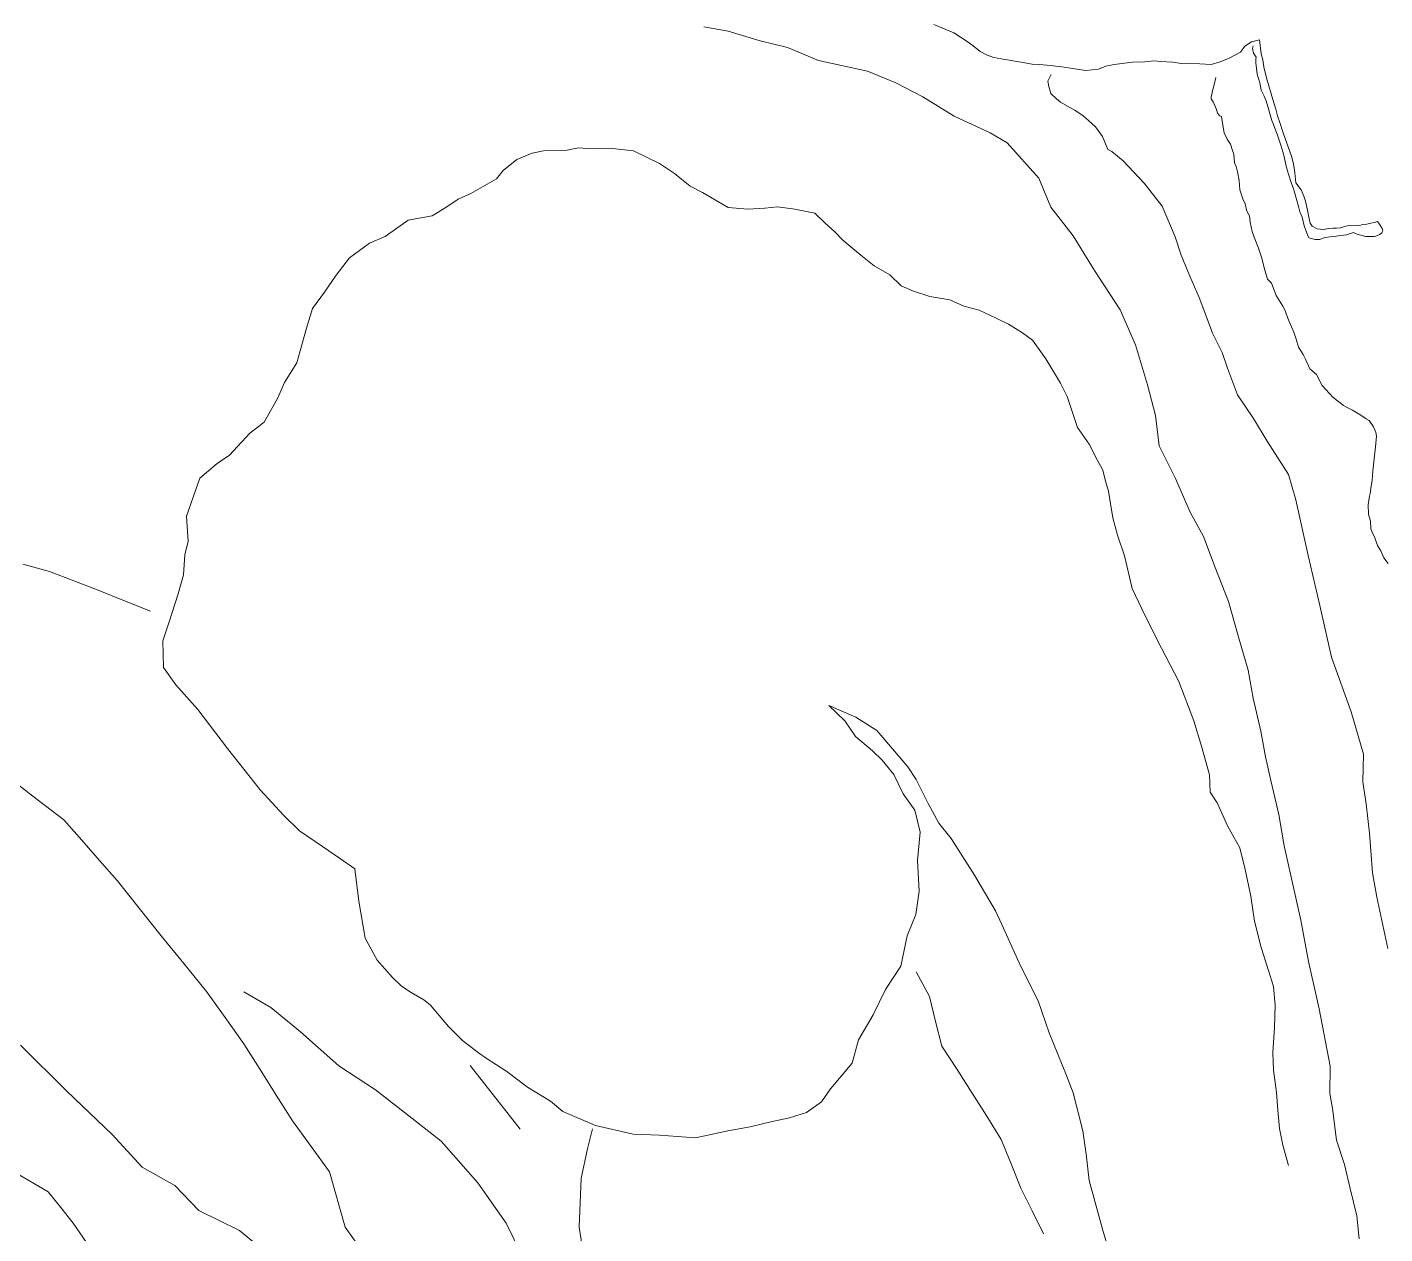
# Model space of a CAD drawing. Extents: x 683321 to 688873, y 7661944 to 7668387.
# Drawn here: x 687437.2 to 687640.3, y 7666975.7 to 7667156.3 of the extents above; entities that cross this region are included whole.
import ezdxf

# ---------------------------------------------------------------- set-up
doc = ezdxf.new("R2010")
doc.units = 0
doc.header["$MEASUREMENT"] = 0
doc.layers.add('01 CRESTA_Line', color=3, linetype='Continuous', lineweight=20)

msp = doc.modelspace()

# ---------------------------------------------------------------- linework, layer by layer
at = {"layer": '01 CRESTA_Line'}
for points in [[(687538.45, 7667156.36, 4180.13), (687542.09, 7667155.67, 4180.19), (687546.88, 7667154.24, 4180.3), (687550.98, 7667153.23, 4180.35), (687555.58, 7667151.28, 4180.41), (687562.94, 7667149.71, 4180.44), (687567.19, 7667147.97, 4180.4), (687571.22, 7667145.88, 4180.44), (687575.89, 7667142.98, 4180.43), (687581.26, 7667140.46, 4180.45), (687583.83, 7667139, 4180.45), (687588.57, 7667133.69, 4180.52), (687590.35, 7667129.36, 4180.44), (687593.69, 7667125.08, 4180.3), (687596.91, 7667119.85, 4180.36), (687600.74, 7667114.01, 4180.32), (687603, 7667108.77, 4180.25), (687604.83, 7667102.76, 4180.2), (687606.03, 7667098.15, 4180.19), (687606.54, 7667093.61, 4180.21), (687609.02, 7667088.73, 4180.26), (687611.18, 7667083.73, 4180.27), (687613.18, 7667080.06, 4180.26), (687614.96, 7667075.44, 4180.23), (687616.94, 7667070.32, 4180.25), (687618.4, 7667065.2, 4180.29), (687619.86, 7667060.07, 4180.33), (687620.64, 7667055.85, 4180.11), (687621.75, 7667050.91, 4180.17), (687622.47, 7667047.11, 4180.17), (687623.25, 7667043.55, 4180.2), (687624.48, 7667038.45, 4180.31), (687625.28, 7667033.79, 4179.82), (687627.77, 7667022.65, 4180.44), (687628.92, 7667016.44, 4180.55), (687630.48, 7667009.37, 4180.76), (687632.17, 7667000.8, 4181.22), (687632.12, 7666996.71, 4180.61), (687632.5, 7666994.47, 4181.16), (687633.08, 7666989.74, 4180.91), (687634.3, 7666986.1, 4181.47), (687635.15, 7666982.49, 4181.29), (687636.14, 7666978.4, 4181.52), (687636.51, 7666974.97, 4181.46)], [(687572.86, 7667156.68, 4191.8), (687575.85, 7667155.44, 4192.39), (687577.86, 7667154.17, 4192.55), (687578.74, 7667153.51, 4192.59), (687579.8, 7667152.67, 4192.97), (687580.82, 7667152.12, 4193.31), (687581.81, 7667151.73, 4193.6), (687582.95, 7667151.54, 4193.84), (687586.19, 7667150.98, 4194.78), (687587.56, 7667150.75, 4195.03), (687588.67, 7667150.7, 4195.53), (687590.32, 7667150.57, 4195.92), (687592.36, 7667150.32, 4196.56), (687593.58, 7667150.11, 4196.87), (687595.57, 7667149.81, 4196.84), (687597.49, 7667150.03, 4197.62), (687598.56, 7667150.47, 4198.02), (687599.83, 7667150.7, 4198.38), (687602.59, 7667151.06, 4199.02), (687604.44, 7667151.09, 4199.32), (687605.79, 7667151.23, 4199.69), (687606.77, 7667151.17, 4200), (687608.6, 7667151.06, 4200.18), (687609.85, 7667150.87, 4200.39), (687611.1, 7667150.91, 4200.87), (687612.64, 7667150.81, 4201.15), (687614.36, 7667150.69, 4201.81), (687615.71, 7667151.09, 4202.29), (687617.02, 7667151.63, 4202.34), (687618.71, 7667152.55, 4201.9), (687619.36, 7667153.43, 4202.2), (687620.36, 7667154.1, 4202.54), (687621.58, 7667154.39, 4202.77), (687621.84, 7667152.32, 4202.63), (687622.08, 7667151.39, 4202.57), (687622.23, 7667150.35, 4202.56), (687622.55, 7667148.93, 4202.56), (687622.71, 7667148.37, 4202.52), (687623.58, 7667145.49, 4202.52), (687624, 7667144.03, 4202.45), (687624.29, 7667143.02, 4202.48), (687624.61, 7667142.02, 4202.51), (687625.07, 7667140.64, 4202.46), (687625.46, 7667139.47, 4202.39), (687626.36, 7667136.97, 4202.35), (687626.64, 7667135.84, 4202.42), (687626.84, 7667134.49, 4202.38), (687627.01, 7667132.99, 4202.38), (687627.82, 7667131.93, 4202.28), (687628.19, 7667130.98, 4202.12), (687628.47, 7667130.24, 4202.19), (687628.74, 7667128.92, 4202.25), (687628.97, 7667127.86, 4202.24), (687629.16, 7667126.97, 4202.09), (687629.44, 7667126.49, 4202.06), (687630.22, 7667126.12, 4202.25), (687631.1, 7667126.03, 4202.43), (687631.95, 7667126.15, 4202.38), (687632.56, 7667126.19, 4202.44), (687633.09, 7667126.19, 4202.52), (687633.69, 7667126.28, 4202.58), (687634.27, 7667126.44, 4202.57), (687634.69, 7667126.55, 4202.6), (687635.31, 7667126.6, 4202.67), (687636.03, 7667126.68, 4202.78), (687636.6, 7667126.63, 4202.84), (687636.84, 7667126.7, 4202.86), (687637.1, 7667126.75, 4202.86), (687637.62, 7667126.81, 4202.86), (687638.21, 7667126.97, 4202.87), (687638.8, 7667127.08, 4202.98), (687639.22, 7667127.19, 4203.04), (687639.51, 7667126.81, 4203.14), (687639.69, 7667126.56, 4203.04), (687639.93, 7667126.16, 4202.93), (687640.02, 7667125.92, 4202.94), (687639.86, 7667125.5, 4202.9), (687639.57, 7667125.25, 4202.87), (687638.97, 7667125, 4202.83), (687638.74, 7667124.98, 4202.87), (687638.04, 7667124.98, 4202.8), (687637.44, 7667124.98, 4202.73), (687636.94, 7667125.13, 4202.69), (687636.31, 7667125.24, 4202.65), (687635.82, 7667125.44, 4202.64), (687635.65, 7667125.57, 4202.64), (687634.61, 7667125.22, 4202.52), (687633.68, 7667125.09, 4202.46), (687633.33, 7667125.08, 4202.47), (687632.75, 7667124.95, 4202.43), (687632.16, 7667124.93, 4202.33), (687631.41, 7667124.83, 4202.23), (687630.56, 7667124.52, 4202.14), (687629.91, 7667124.49, 4202.02), (687629.5, 7667124.6, 4201.95), (687628.97, 7667124.78, 4201.95), (687628.78, 7667125.23, 4202.02), (687628.24, 7667126.54, 4201.9), (687627.94, 7667127.88, 4202.1), (687627.63, 7667128.67, 4202.12), (687627.39, 7667129.44, 4202.12), (687627.16, 7667130.37, 4202.13), (687626.81, 7667131.62, 4202.17), (687626.66, 7667132.12, 4202.2), (687626.31, 7667133.04, 4202.24), (687625.96, 7667134.13, 4202.26), (687625.84, 7667134.45, 4202.26), (687625.49, 7667135.71, 4202.27), (687625.21, 7667137.16, 4202.37), (687624.77, 7667138.65, 4202.37), (687624.57, 7667139.24, 4202.42), (687624.2, 7667140.26, 4202.38), (687624.01, 7667140.8, 4202.4), (687623.67, 7667141.75, 4202.41), (687623.44, 7667142.31, 4202.41), (687623.2, 7667143.02, 4202.38), (687623, 7667143.74, 4202.45), (687622.82, 7667144.43, 4202.45), (687622.59, 7667145.27, 4202.45), (687622.25, 7667145.97, 4202.47), (687621.83, 7667146.85, 4202.45), (687621.71, 7667147.43, 4202.47), (687621.62, 7667147.96, 4202.5), (687621.38, 7667148.75, 4202.53), (687621.24, 7667149.26, 4202.53), (687621.18, 7667149.71, 4202.52), (687621.11, 7667150.05, 4202.56), (687621.06, 7667150.57, 4202.59), (687621.03, 7667150.92, 4202.62), (687621.04, 7667151.48, 4202.69), (687621.06, 7667151.81, 4202.71), (687620.68, 7667152.4, 4202.56), (687620.54, 7667153.09, 4202.67), (687620.62, 7667153.49, 4202.76)], [(687640.76, 7667018.41, 4190.04), (687639.12, 7667026.08, 4190.34), (687638.5, 7667029.73, 4189.6), (687638.03, 7667035.67, 4189.31), (687637.55, 7667040.05, 4189.47), (687637.05, 7667043.35, 4189.51), (687637.13, 7667047.47, 4189.43), (687635.3, 7667053.81, 4189.47), (687632.34, 7667061.99, 4190.32), (687630.59, 7667069.72, 4190.26), (687628.86, 7667077.21, 4190.34), (687627.03, 7667085.55, 4190.39), (687625.89, 7667089.35, 4190.45), (687622.72, 7667094.34, 4190.51), (687620.68, 7667097.71, 4190.51), (687618.29, 7667101.28, 4190.51), (687616.8, 7667105.25, 4190.58), (687616.01, 7667107.61, 4190.56), (687614.54, 7667110.52, 4190.55), (687613.55, 7667113.18, 4190.53), (687612.56, 7667115.84, 4190.55), (687611.14, 7667119.04, 4190.52), (687609.88, 7667122.16, 4190.53), (687608.97, 7667124.9, 4190.5), (687607, 7667129.49, 4190.48), (687604.32, 7667132.96, 4190.42), (687601.16, 7667136.31, 4190.37), (687599.49, 7667137.66, 4190.34), (687598.9, 7667137.96, 4190.43), (687598.11, 7667139.93, 4190.63), (687597.03, 7667141.4, 4191.33), (687596.02, 7667142.25, 4191.63), (687595.15, 7667143.06, 4191.88), (687594.01, 7667143.83, 4192.37), (687591.78, 7667145.09, 4192.87), (687591.22, 7667145.56, 4192.91), (687590.35, 7667146.36, 4193.36), (687590.04, 7667147.42, 4193.93), (687589.9, 7667148.19, 4194.37), (687590.42, 7667149.21, 4195.22)], [(687615.06, 7667148.77, 4201.09), (687614.8, 7667147.68, 4200.48), (687614.6, 7667146.97, 4200.03), (687614.35, 7667145.81, 4199.61), (687614.32, 7667145.57, 4199.51), (687614.65, 7667145.11, 4199.56), (687615.16, 7667143.96, 4199.57), (687615.27, 7667143.44, 4199.42), (687615.63, 7667143.04, 4199.29), (687615.89, 7667142.92, 4199.15), (687616.09, 7667141.63, 4199.39), (687616.29, 7667140.46, 4199.22), (687616.72, 7667139.54, 4199.22), (687617.24, 7667138.8, 4199.14), (687617.54, 7667137.82, 4199.27), (687617.72, 7667137.27, 4199.24), (687617.83, 7667135.98, 4199.2), (687618.09, 7667135.42, 4199.17), (687618.28, 7667134.65, 4199.02), (687618.53, 7667133.33, 4199.14), (687618.61, 7667131.96, 4198.94), (687619.08, 7667130.59, 4199), (687619.42, 7667129.87, 4199.09), (687619.7, 7667128.74, 4199.06), (687620.06, 7667128.06, 4198.94), (687620.18, 7667127.09, 4198.83), (687620.46, 7667125.73, 4198.89), (687620.76, 7667124.88, 4198.67), (687621.42, 7667123.24, 4198.59), (687621.89, 7667121.85, 4198.67), (687622.05, 7667121.14, 4198.59), (687622.25, 7667120.28, 4198.43), (687622.75, 7667118.56, 4198.25), (687623.39, 7667117.96, 4198.04), (687624.07, 7667116.15, 4198.85), (687625.08, 7667114.53, 4199.31), (687625.37, 7667113.98, 4199.36), (687625.56, 7667113.39, 4199.28), (687626.01, 7667112.23, 4199.11), (687626.7, 7667110.66, 4199.08), (687627.06, 7667109.61, 4199.17), (687627.43, 7667108.39, 4199.2), (687628.12, 7667107.32, 4199.21), (687628.48, 7667106.59, 4199.31), (687629.09, 7667105.17, 4199.39), (687630.08, 7667104.3, 4199.43), (687630.97, 7667102.68, 4199.44), (687631.48, 7667102.06, 4199.63), (687632.59, 7667100.88, 4199.7), (687633.42, 7667100.21, 4199.63), (687634.14, 7667099.67, 4199.61), (687634.77, 7667099.34, 4199.59), (687635.51, 7667098.98, 4199.64), (687636.73, 7667098.2, 4199.75), (687637.53, 7667097.68, 4199.69), (687637.98, 7667097.45, 4199.7), (687638.64, 7667096.49, 4200.01), (687638.96, 7667095.63, 4200.18), (687639.1, 7667095.09, 4200.11), (687638.93, 7667093.48, 4199.83), (687638.51, 7667089.89, 4199.05), (687638.41, 7667088.52, 4198.08), (687638.22, 7667087.23, 4197.61), (687638.14, 7667086.48, 4197.11), (687638.04, 7667086.1, 4196.79), (687637.81, 7667084.79, 4196.39), (687637.89, 7667083.4, 4196.34), (687638.19, 7667082.36, 4195.99), (687638.25, 7667081.22, 4195.9), (687638.52, 7667080.47, 4195.43), (687638.79, 7667079.99, 4195.24), (687639.22, 7667078.74, 4195.08), (687639.71, 7667077.92, 4194.96), (687640.16, 7667076.87, 4194.84), (687640.83, 7667076.01, 4194.89)], [(687625.89, 7666985.91, 4171.37), (687625.09, 7666988.96, 4171.16), (687624.59, 7666991.44, 4171.01), (687624.33, 7666994.21, 4170.87), (687624.13, 7666996.86, 4170.77), (687623.66, 7667000.19, 4170.71), (687623.56, 7667002.86, 4170.67), (687623.82, 7667006.57, 4170.69), (687623.94, 7667009.9, 4170.76), (687623.67, 7667012.74, 4170.78), (687622.93, 7667015.11, 4170.73), (687621.81, 7667018.56, 4170.66), (687620.85, 7667022.47, 4170.57), (687620.3, 7667026.26, 4170.51), (687619.44, 7667030.24, 4170.48), (687618.64, 7667033.48, 4170.49), (687616.84, 7667036.67, 4170.53), (687615.26, 7667040.19, 4170.46), (687614.21, 7667041.78, 4170.36), (687614.1, 7667044.38, 4170.64), (687612.88, 7667048.69, 4171.17), (687611.75, 7667052.48, 4171.5), (687609.53, 7667058.34, 4170.71), (687606.26, 7667064.61, 4170.29), (687603.99, 7667069.25, 4170.21), (687602.53, 7667072.29, 4170.23), (687601.39, 7667077.17, 4170.19), (687600.34, 7667080.26, 4170.18), (687599.64, 7667082.85, 4170.19), (687599.16, 7667085.6, 4170.2), (687598.96, 7667086.87, 4170.21), (687598.47, 7667088.54, 4170.22), (687598.12, 7667089.98, 4170.22), (687597.29, 7667091.55, 4170.22), (687596.11, 7667093.86, 4170.25), (687594.33, 7667096.36, 4170.25), (687593.81, 7667098.03, 4170.25), (687592.8, 7667101, 4170.26), (687591.8, 7667103, 4170.3), (687589.6, 7667106.63, 4170.35), (687587.61, 7667109.46, 4170.35), (687586.13, 7667110.54, 4170.33), (687584.03, 7667111.84, 4170.29), (687582.18, 7667112.74, 4170.27), (687579.62, 7667113.96, 4170.21), (687577.36, 7667114.56, 4170.16), (687575.24, 7667115.48, 4170.21), (687572.25, 7667115.98, 4170.24), (687569.81, 7667116.77, 4170.24), (687567.94, 7667117.56, 4170.28), (687566.25, 7667119.23, 4170.34), (687563.94, 7667120.55, 4170.35), (687561.93, 7667122.18, 4170.39), (687559.26, 7667124.4, 4170.53), (687558.04, 7667125.64, 4170.55), (687556.56, 7667127.01, 4170.56), (687555.03, 7667128.46, 4170.58), (687552.04, 7667129.07, 4170.54), (687549.48, 7667129.41, 4170.5), (687547.59, 7667129.18, 4170.45), (687545.01, 7667129.03, 4170.4), (687542.1, 7667129.32, 4170.35), (687538.22, 7667131.56, 4170.35), (687536.41, 7667132.5, 4170.37), (687534.04, 7667134.41, 4170.4), (687531.8, 7667135.89, 4170.45), (687527.91, 7667137.8, 4170.46), (687524.31, 7667138.16, 4170.43), (687522.13, 7667138.15, 4170.42), (687520.36, 7667138.17, 4170.42), (687519.67, 7667138.21, 4170.41), (687517.75, 7667137.81, 4170.4), (687514.44, 7667137.78, 4170.38), (687512.74, 7667137.44, 4170.37), (687510.44, 7667136.47, 4170.36), (687508.43, 7667134.86, 4170.31), (687507.4, 7667133.6, 4170.29), (687503.58, 7667131.38, 4170.23), (687501.67, 7667130.57, 4170.21), (687499.98, 7667129.38, 4170.19), (687497.8, 7667128.07, 4170.18), (687494.2, 7667127.39, 4170.19), (687490.77, 7667124.97, 4170.17), (687488.43, 7667123.96, 4170.17), (687485.44, 7667121.79, 4170.18), (687483.45, 7667119.2, 4170.19), (687481.69, 7667116.65, 4170.17), (687479.87, 7667114.18, 4170.23), (687479, 7667111.24, 4170.29), (687478.03, 7667107.86, 4170.3), (687477.57, 7667106.04, 4170.26), (687475.71, 7667103.11, 4170.22), (687474.7, 7667100.83, 4170.25), (687472.68, 7667097.17, 4170.23), (687470.52, 7667095.51, 4170.19), (687467.49, 7667092.24, 4170.02), (687465.63, 7667091.01, 4169.98), (687463.05, 7667088.78, 4169.96), (687462.74, 7667087.93, 4169.97), (687461.05, 7667083.12, 4170.01), (687461.31, 7667079.39, 4169.97), (687460.81, 7667077.31, 4169.93), (687460.61, 7667074.35, 4169.99), (687459.82, 7667071.46, 4170.16), (687458.42, 7667067.16, 4169.69), (687457.5, 7667064.43, 4169.95), (687457.58, 7667060.46, 4168.14), (687459.43, 7667057.87, 4167.59), (687462.75, 7667054.18, 4167.37), (687467.18, 7667048.36, 4167.16), (687472.05, 7667042.14, 4166.47), (687475.56, 7667038.37, 4166.56), (687477.95, 7667036.03, 4167.05), (687481.41, 7667033.68, 4167.48), (687484.1, 7667031.84, 4167.31), (687486.23, 7667030.31, 4168.85), (687486.81, 7667025.47, 4167.73), (687487.79, 7667019.93, 4165.76), (687489.56, 7667016.66, 4165.52), (687491.85, 7667014.08, 4165.83), (687493.21, 7667012.77, 4166), (687494.64, 7667011.8, 4166.18), (687496.57, 7667010.74, 4166.58), (687497.51, 7667009.96, 4166.81), (687500.23, 7667006.73, 4167.07), (687502.35, 7667004.61, 4167.27), (687504.74, 7667002.81, 4167.43), (687505.89, 7667001.99, 4167.68), (687508.97, 7667000, 4168.39), (687512.04, 7666997.64, 4169.24), (687515.49, 7666995.54, 4169.62), (687517.35, 7666993.99, 4169.86), (687522.25, 7666991.89, 4171.13), (687527.86, 7666990.62, 4170.81), (687531.79, 7666990.46, 4170.4), (687537.19, 7666990.09, 4170.22), (687542.03, 7666991.1, 4170.18), (687545.36, 7666991.71, 4170.17), (687548.46, 7666992.45, 4170.16), (687551.27, 7666993.07, 4170.2), (687553.8, 7666993.87, 4170.25), (687556.07, 7666995.48, 4170.26), (687557.39, 7666997.42, 4170.28), (687560.62, 7667001.22, 4170.26), (687561.57, 7667004.72, 4170.22), (687563.8, 7667008.47, 4170.21), (687565.62, 7667012.25, 4170.21), (687567.89, 7667015.78, 4170.21), (687568.88, 7667020.29, 4169.75), (687570.17, 7667023.47, 4168.86), (687570.65, 7667026.98, 4168.04), (687570.39, 7667031.58, 4167.37), (687570.82, 7667035.8, 4166.32), (687570.02, 7667039.09, 4165.67), (687568.27, 7667041.55, 4165.21), (687566.87, 7667044.46, 4164.81), (687565.12, 7667046.57, 4164.38), (687563.67, 7667047.97, 4164.05), (687561.14, 7667050.14, 4163.71), (687559.54, 7667052.5, 4163.03), (687557.16, 7667054.75, 4162.71), (687561.19, 7667053.03, 4163.85), (687564.32, 7667051.05, 4165.05), (687566.68, 7667048.27, 4165.13), (687568.98, 7667045.6, 4165.85), (687570.21, 7667043.72, 4165.84), (687572, 7667040.11, 4166.24), (687573.6, 7667037.17, 4166.36), (687575.42, 7667034.86, 4166.99), (687578.95, 7667029.39, 4167.63), (687582.1, 7667024.04, 4168.27), (687583.04, 7667022, 4168.55), (687585.88, 7667015.71, 4169), (687588.44, 7667010.57, 4169.57), (687590.13, 7667005.8, 4170.4), (687592.71, 7666999.4, 4170.96), (687593.72, 7666996.78, 4170.99), (687595.13, 7666991.14, 4171.32), (687595.62, 7666987.63, 4172.25), (687596.09, 7666983.7, 4172.38), (687598.09, 7666976.41, 4173.45), (687599.91, 7666970.18, 4173.91)], [(687455.68, 7667068.88, 4170.3), (687451.75, 7667070.46, 4170.23), (687447.83, 7667072.03, 4170.15), (687444.18, 7667073.44, 4170.26), (687440.53, 7667074.85, 4170.36), (687436.58, 7667075.92, 4170.41)], [(687487.93, 7666972.32, 4159.89), (687484.78, 7666976.69, 4159.86), (687482.45, 7666984.97, 4160.02), (687479.67, 7666988.78, 4160.03), (687476.88, 7666992.59, 4160.08), (687474.47, 7666996.44, 4160.17), (687472.05, 7667000.3, 4160.28), (687469.64, 7667004.15, 4160.42), (687466.83, 7667008.06, 4160.64), (687464.02, 7667011.98, 4160.54), (687460.63, 7667016.14, 4160.6), (687457.24, 7667020.3, 4160.63), (687453.96, 7667024.43, 4160.56), (687450.69, 7667028.56, 4160.46), (687448.03, 7667031.59, 4160.46), (687445.36, 7667034.62, 4160.45), (687442.7, 7667037.65, 4160.49), (687438.07, 7667041.22, 4161.51), (687433.44, 7667044.79, 4160.28)], [(687589.26, 7666975.71, 4171.01), (687587.57, 7666979.13, 4170.91), (687585.88, 7666982.54, 4170.77), (687584.41, 7666986.17, 4170.79), (687582.94, 7666989.81, 4170.9), (687580.77, 7666993.29, 4170.82), (687578.6, 7666996.77, 4170.61), (687576.32, 7667000.27, 4170.23), (687574.03, 7667003.78, 4170.2), (687573.11, 7667007.49, 4170.21), (687572.18, 7667011.2, 4170.23), (687570.2, 7667014.93, 4170.26)], [(687469.64, 7667011.93, 4163.57), (687473.66, 7667009.59, 4164.36), (687478.09, 7667005.91, 4164.57), (687483.84, 7667000.84, 4165.46), (687489.32, 7666997.23, 4166.08), (687493.61, 7666993.93, 4166.81), (687499.15, 7666989.58, 4167.4), (687504.63, 7666983.32, 4168.28), (687508.89, 7666977.31, 4169.43), (687512.32, 7666970.28, 4170.31)], [(687473.27, 7666972.66, 4151.04), (687468.95, 7666976.21, 4150.96), (687462.9, 7666979.19, 4151.01), (687459.32, 7666982.94, 4150.88), (687454.43, 7666985.68, 4150.83), (687449.9, 7666990.58, 4150.71), (687443.15, 7666997.03, 4150.56), (687436.22, 7667003.95, 4150.34)], [(687510.97, 7666991.34, 4166.92), (687503.47, 7667000.87, 4166.49)], [(687520.96, 7666969.4, 4170.96), (687519.8, 7666976.71, 4170.61), (687520.08, 7666984.05, 4170.56), (687521.04, 7666988.41, 4171.35), (687521.8, 7666991.4, 4171.48)], [(687446.08, 7666974.39, 4140.22), (687444.1, 7666977.32, 4140.23), (687442.22, 7666979.65, 4140.28), (687440.34, 7666981.98, 4140.35), (687435.42, 7666984.86, 4140.37)], [(687446.08, 7666974.39, 4140.22), (687444.1, 7666977.32, 4140.23), (687442.22, 7666979.65, 4140.28), (687440.34, 7666981.98, 4140.35), (687435.42, 7666984.86, 4140.37)]]:
    msp.add_polyline3d(points, dxfattribs=at)

doc.saveas('drawing.dxf')
